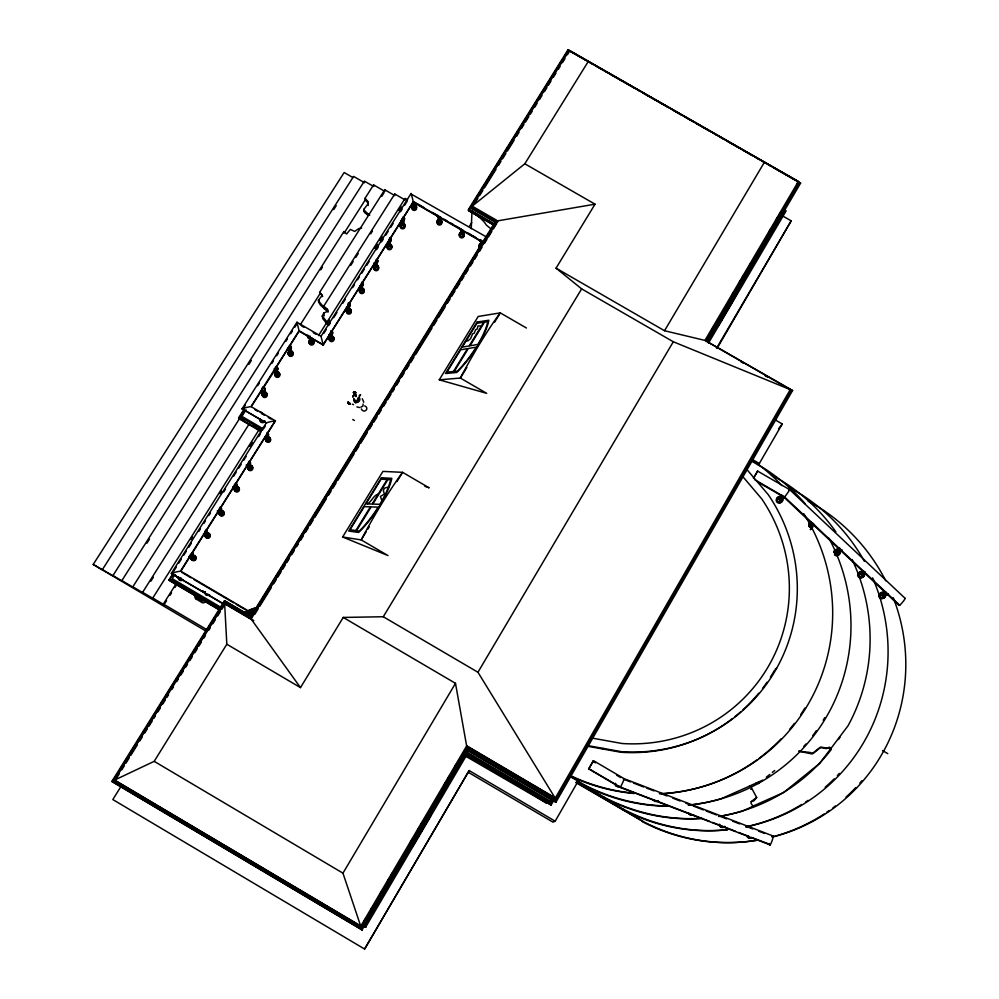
<?xml version="1.0" encoding="UTF-8"?>
<svg xmlns="http://www.w3.org/2000/svg" width="999" height="999" viewBox="0 0 999 999"><rect width="100%" height="100%" fill="white"/><g stroke="black" fill="none" stroke-linecap="round" stroke-linejoin="round"><path stroke-width="1.5" d="M884.39 593.906L884.39 593.768A1.411 1.361 46.6 0 0 882.217 594.043L882.055 594.73L886.076 592.232M839.185 551.96L839.41 551.96A1.424 1.374 42.5 0 1 837.612 552.884A1.424 1.374 42.5 0 1 836.775 550.986L840.084 548.289M886.463 592.907C884.452 596.69 878.895 595.779 885.126 593.219M353.596 393.107L353.646 393.144A5.357 4.633 46.6 0 0 354.195 393.231A4.833 4.171 46.6 0 0 354.645 393.244A4.745 4.096 46.6 0 1 354.245 393.156A5.207 4.495 46.6 0 1 353.746 393.107L354.695 392.882L353.546 392.457M865.134 572.24C860.751 576.91 859.177 573.975 864.747 571.603M460.789 228.584L461.451 234.615L462.849 233.878L462.062 232.53M462.45 229.845L462.312 234.515L462.812 230.707M462.949 230.195L462.862 233.304M471.241 228.709L472.015 210.777M480.631 240.035C482.729 251.174 477.659 243.356 482.292 241.308A2.348 2.248 8.6 0 1 479.77 240.26M480.756 239.772C482.342 249.625 478.658 245.155 482.017 241.396M355.282 392.694L355.207 391.908L355.769 392.607A2.098 1.811 46.3 0 1 356.168 392.957L356.119 393.032A1.948 1.673 46.3 0 0 355.644 392.719L355.382 392.32M389.135 244.455C386.688 244.743 389.722 248.189 390.409 245.454M267.432 435.601L267.307 435.876M438.848 216.795L439.11 216.958M401.236 221.453C401.461 230.819 404.558 221.453 401.386 220.304M413.111 205.482L414.073 207.13L415.084 205.532M374.575 263.748C372.365 269.73 379.732 267.083 376.049 265.372M364.086 210.265L367.482 213.486L367.669 215.06L364.285 211.85L364.235 208.816L368.032 203.908L367.657 201.286L365.06 198.277L373.576 184.877L384.877 191.408L384.74 189.773L394.88 195.617L394.755 193.993L405.219 200.025M364.285 211.85L364.235 208.816M330.182 337.749L331.793 338.549L332.08 336.8A2.01 1.936 -2.7 0 1 332.542 337.088M311.213 339.872C314.048 340.597 309.702 343.893 310.202 340.422M863.411 572.14L860.863 573.938L863.91 571.216M863.648 573.963L863.473 574.662L863.648 573.963A1.411 1.361 44.7 0 1 861.925 575.287L865.534 573.289M290.135 349.076C284.952 348.851 293.706 356.306 290.322 351.248M264.223 392.457C267.133 393.231 262.55 396.466 263.249 392.994M276.323 372.415C274.126 375.537 279.882 374.063 277.21 372.327M838.673 550.424L838.024 550.187L838.723 550.387A1.424 1.374 42.5 0 0 836.775 550.986L836.862 550.936M234.353 486.55C234.64 492.22 239.385 488.249 236.313 487.187M248.951 466.108C247.927 470.429 253.134 465.546 249.201 465.934M811.75 525.449L811.688 525.424A1.424 1.374 39.7 0 1 810.551 527.185A1.424 1.374 39.7 0 1 809.003 525.661L811.425 522.976M218.893 511.213C219.293 515.621 223.788 512.512 221.378 511.376M193.219 556.131C196.004 559.04 189.648 558.716 189.885 555.432M206.393 535.726L208.192 534.802L206.156 531.967M207.642 533.791L207.355 533.666M783.815 497.215L780.881 500.124A1.424 1.374 36.6 0 1 779.083 498.763L781.555 495.504M181.106 578.034L179.608 577.922M836.725 551.923C836.937 553.671 838.473 547.927 840.646 549.275M809.053 526.136C809.427 527.909 810.339 522.165 812.699 523.176M779.52 499.75C778.383 498.601 782.367 498.826 782.617 496.078M251.96 612.662L253.147 611.488M460.964 232.779L461.188 234.44L460.951 229.408L462.175 229.945L462.038 234.615L462.038 229.87M247.34 613.336L246.291 614.547L247.827 614.597M439.173 219.643L438.324 220.667L439.148 221.741M439.71 216.983L439.148 221.728L440.547 221.004L440.035 219.768A2.323 2.21 6.2 0 1 441.346 223.189A2.323 2.21 6.2 0 1 437.55 223.102A2.323 2.21 6.2 0 1 438.886 219.718L438.536 220.117M402.197 223.439L401.473 225.012M402.447 220.804C404.358 216.608 404.632 226.111 402.16 225.524M403.146 220.304L403.022 225.437L403.059 223.564M375.05 265.909L375.025 266.995M347.689 309.403L348.589 311.089L349.625 309.453M360.639 288.836L360.976 290.359L362.674 289.722M361.675 283.216L361.163 284.028M289.136 352.347L289.136 352.347A2.423 2.335 -5.7 0 0 289.348 355.944A2.423 2.335 -5.7 0 0 292.969 355.082A2.423 2.335 -5.7 0 0 291.483 351.81M266.646 437.962L266.795 439.335M811.588 525.986L811.737 525.836M235.277 487.749L235.939 489.435M206.456 533.828L205.969 535.352L204.758 533.653M220.267 511.625L220.467 513.386L218.756 510.739M413.324 202.36L412.749 199.563A13.387 0.887 76.6 0 0 411.438 194.643L411.101 193.469L321.016 336.301M349.013 403.047L348.888 402.947A5.22 2.76 24.3 0 0 348.526 402.485L348.963 403.159L347.802 402.472M356.293 395.779L356.106 394.955M205.307 601.648A2.435 2.36 -25.8 0 1 201.973 602.484L196.216 599.088L196.591 597.514A2.522 2.448 -25.6 0 1 195.492 596.016M356.069 395.092L356.081 396.615L355.02 395.616M121.029 786.375L112.825 799.562L364.61 949.05L469.168 770.566L555.169 821.203L578.371 780.756L569.405 775.486M266.933 436.088L268.194 439.523L266.795 439.323M352.822 397.265C354.32 394.593 352.597 397.265 353.346 396.328M266.209 423.151L267.682 422.465A13.611 3.259 -13.2 0 1 273.052 421.128L275.524 420.891L274.425 421.628M387.887 479.545L372.827 504.083L379.87 504.333L381.918 500.836A42.245 11.638 -56.1 0 0 388.511 487.012L390.759 479.72L381.131 479.145L365.946 503.846L372.115 504.058L387.187 479.508M349.438 403.009A4.396 2.323 24.3 0 1 349.6 403.446A1.723 0.912 24.4 0 0 350.112 403.883L350.187 403.708A1.773 0.937 24.4 0 1 349.7 403.284A4.233 2.235 24.3 0 0 349.525 402.872L349.363 402.997M883.84 596.091L887.861 593.606M810.788 527.147L813.673 524.7M784.003 496.728L780.906 500.062A1.424 1.374 36.6 0 0 781.693 498.101L781.78 498.414M319.255 300.05L318.531 301.898L320.454 305.082L328.034 312.075L327.46 309.34L323.751 306.156L394.755 193.993M593.468 760.614L588.598 769.118L593.481 760.689L624.238 778.733L773.251 836.051A9.915 3.609 -70.1 0 1 770.229 844.892L620.279 787.412L588.773 768.905M480.531 244.368L480.357 245.192M376.148 260.502L376.161 259.565M389.972 241.134C385.389 243.981 392.245 251.261 388.748 241.783M330.981 332.105L330.257 332.767M191.071 554.07L190.31 554.77M205.257 531.618L205.294 530.619M327.372 324.338L322.852 318.743L322.252 316.046L323.713 313.124L327.722 311.139L327.46 309.34M332.367 337.3L331.518 333.916M291.421 352.098L290.16 347.964M309.141 337.187L310.577 341.945L309.528 337.787M720.129 321.94L717.769 326.673L733.953 299.138M731.355 299.8L728.746 304.945L737.349 290.309M246.341 614.248L253.134 611.663L246.104 614.098M721.565 320.217L724.312 314.822M732.854 297.927L736.625 290.659M729.183 306.343L725.511 313.474L724.712 313.012M740.696 283.716L737.687 289.71L747.289 273.014M247.952 616.433L250.25 612.512L254.545 611.625M729.832 306.156L733.591 298.838M741.458 283.291L744.355 277.672M733.778 299.413L737.25 292.607M747.751 272.065L750.424 266.82M796.752 184.565L798.338 181.481L569.293 50.4L472.215 206.169L472.152 207.58L497.552 222.228L497.664 220.854L472.215 206.169L524.812 163.786L588.461 61.164M884.615 594.929L884.827 594.755A1.411 1.361 46.6 0 1 883.116 596.091L887.512 593.656M349.8 404.245L349.912 403.971A1.449 0.762 24.3 0 0 350.187 403.708M783.091 216.209L791.183 220.854L717.07 348.389M758.253 482.267L783.878 497.102L898.526 604.894A4.708 1.424 -45.8 0 0 899.699 605.232A9.64 2.91 -45.9 0 0 905.194 598.426L789.685 489.66L757.629 471.103L753.608 478.146M391.221 875.648L392.095 874.063L391.271 875.399M753.408 478.146L757.629 471.103M411.026 841.732L412.412 839.285M248.464 616.021L250.349 612.712L253.122 611.663M758.403 465.059L782.267 423.963L774.175 419.293M550.899 803.021L466.158 753.159L466.595 755.182L551.223 804.969L550.899 803.021L552.447 800.324M466.558 755.356L551.048 805.069L554.308 799.587M253.771 620.579L224.625 603.433L226.823 644.23L300.474 687.612L343.231 617.432L455.494 683.328L466.67 746.091L555.232 798.189L790.259 389.598L673.301 341.77L581.643 288.873L556.056 268.157L595.042 204.183L524.812 163.786M555.744 800.124L467.17 748.026L467.619 750.137L556.068 802.172L555.744 800.124L791.333 390.172L792.594 390.472L555.881 802.272L467.582 750.336M740.084 281.456L740.833 280.157L740.159 281.368M742.419 277.472L743.618 275.349M417.957 829.645L419.218 827.472M712.524 328.659L713.885 326.323M556.056 268.157L664.522 330.731L704.957 340.409L798.338 181.481L569.293 50.4M363.723 921.727L365.297 919.043M370.666 909.902L371.94 907.741M380.469 893.218L382.043 890.534M387.575 881.13L389.16 878.433M390.734 875.748L392.32 873.064M410.477 842.145L412.063 839.46M417.594 830.044L419.168 827.359M444.443 784.352L446.016 781.655M447.602 778.97L449.175 776.285M454.707 766.87L456.293 764.185M732.155 294.693L733.728 292.008M739.235 282.642L740.808 279.957M742.382 277.272L743.955 274.6M769.143 231.731L770.716 229.058M776.235 219.68L777.809 216.995M779.382 214.323L780.956 211.638M467.619 750.137L362.038 929.944L361.413 928.059L467.17 748.026M707.617 341.458L800.599 183.129L799.375 182.505L706.218 341.084L792.594 390.472M411.188 845.703L425.686 821.003L424.812 820.491M425.974 820.491L430.507 812.811L430.219 811.625M466.158 753.159L365.035 925.374L365.622 927.184L466.595 755.182M707.941 341.421L784.927 210.314L786.126 210.864L708.491 343.119M411.7 846.091L412.537 846.59L426.148 823.388M431.056 815.059L426.436 822.914L426.073 822.002M364.61 949.05L469.168 770.566M716.533 348.301L791.183 220.854M555.232 798.189L477.959 672.265L673.301 341.77M361.351 925.748L360.739 926.198L342.957 873.163L455.494 683.328M664.522 330.731L764.585 161.95M421.054 824.4L422.252 822.402M343.231 617.432L383.279 616.745L581.643 288.873M370.904 909.627L372.227 907.467M348.464 403.584L349.388 403.733A1.948 1.024 24.4 0 0 349.9 403.983L349.937 403.958M749.537 265.409L750.661 263.561M366.084 531.955L361.213 539.91L342.62 537L382.954 471.403L402.597 472.34L429.17 487.849L424.837 486.301M367.707 529.308L369.33 526.66M396.915 481.618L402.597 472.34A74.326 8.816 -59.5 0 0 361.213 539.91L387.962 555.556L342.62 537M466.87 367.42L460.352 378.059L439.26 379.82L478.209 316.471L500.287 312.874L526.448 328.009M494.58 322.19L500.287 312.874A73.102 8.504 -60.2 0 0 460.352 378.059L486.688 393.344L439.26 379.82M355.856 530.556L370.404 506.855L364.248 506.618L350.05 529.72L359.278 531.043L362.312 527.971A42.245 11.638 -56.1 0 0 375.961 510.564L378.134 507.155L371.116 506.88L356.531 530.644M453.471 371.516L467.52 348.639L460.601 349.812L446.89 372.127L457.355 371.153L460.452 367.932A41.521 11.239 -54.6 0 0 474.075 350.474L476.198 347.153L468.306 348.501L454.233 371.441M483.716 322.24L469.168 345.941L462.237 347.153L476.91 323.289L487.737 321.616L487.087 324.5A41.521 11.239 -54.6 0 1 479.832 341.084L477.872 344.43L469.967 345.804L484.503 322.115M250.911 616.171L224.55 600.661L224.65 602.122L251.061 617.657L250.911 616.171L493.818 224.076L495.716 222.652L470.317 208.004L468.456 209.453L493.818 224.076M252.06 615.272L261.076 600.724M262.712 598.076L279.096 571.628M280.744 568.98L284.016 563.698M285.652 561.051L293.032 549.15M294.668 546.503L306.131 527.984M307.767 525.337L311.051 520.054M312.687 517.407L315.959 512.112M317.607 509.465L333.991 483.017M335.627 480.382L374.95 416.895M376.586 414.248L392.969 387.799M394.605 385.152L397.889 379.87M399.525 377.222L406.893 365.322M408.541 362.674L420.005 344.156M421.64 341.508L424.925 336.226M426.561 333.579L447.852 299.188M449.5 296.553L488.823 233.067M490.459 230.419L493.731 225.137L468.419 210.527L479.895 192.095M251.061 617.657L495.716 222.652M254.807 614.26L258.079 608.953M259.728 606.306L271.204 587.762M273.664 583.791L276.124 579.82M277.759 577.172L281.044 571.878M282.68 569.23L285.14 565.247M286.788 562.599L289.248 558.628M291.708 554.657L294.168 550.686M296.628 546.715L298.264 544.068M300.724 540.084L303.184 536.113M305.644 532.142L308.104 528.171M309.752 525.524L313.024 520.217M314.673 517.569L326.149 499.038M328.609 495.054L331.069 491.083M332.704 488.436L335.989 483.141M337.637 480.494L354.033 454.008M355.669 451.348L358.953 446.053M360.589 443.406L367.157 432.817M369.618 428.833L372.078 424.862M373.713 422.215L376.998 416.92M378.633 414.273L381.094 410.302M383.554 406.318L386.014 402.347M387.662 399.7L390.934 394.405M392.582 391.758L394.218 389.111M396.678 385.127L399.138 381.156M401.598 377.185L404.058 373.214M406.518 369.243L408.978 365.272M410.614 362.612L413.898 357.317M415.534 354.67L431.943 328.184M433.578 325.537L436.863 320.242M438.499 317.582L445.067 306.993M447.527 303.022L449.987 299.051M451.623 296.391L454.907 291.096M456.543 288.449L459.827 283.154M461.463 280.507L463.923 276.536M465.571 273.876L468.032 269.905M470.492 265.934L472.952 261.963M474.587 259.315L477.047 255.344M479.508 251.361L481.968 247.39M484.428 243.419L486.888 239.448M488.523 236.8L491.808 231.506M493.444 228.846L496.728 223.551M555.481 798.026L466.72 745.828L360.739 926.198L114.51 780.119L154.183 761.338L226.823 644.23M362.038 929.944L111.826 781.48L224.55 600.661M468.456 209.453L567.894 49.95L601.723 69.306M113.224 780.319L117.333 773.726M119.793 769.779L122.265 765.821M123.901 763.186L127.185 757.916M128.834 755.281L135.402 744.742M137.862 740.783L140.335 736.837M142.795 732.879L145.255 728.933M146.903 726.298L150.187 721.016M151.823 718.381L155.12 713.111M156.756 710.476L159.216 706.53M160.864 703.895L164.148 698.626M165.797 695.991L177.285 677.534M179.758 673.588L182.218 669.63M183.866 666.995L187.15 661.725M188.786 659.09L192.07 653.821M193.719 651.186L215.072 616.932M216.721 614.298L224.925 601.123L249.925 615.821M481.543 189.46L484.827 184.203M486.463 181.568L507.792 147.34M509.44 144.718L525.849 118.394M527.484 115.759L530.769 110.489M532.417 107.855L543.906 89.435M545.541 86.801L548.826 81.531M550.461 78.896L553.746 73.639M555.382 71.004L562.774 59.153M564.41 56.531L567.694 51.261M111.826 781.48L113.262 780.831L224.65 602.122M470.317 208.004L568.556 50.412L567.894 49.95M116.895 777.684L119.356 773.738M121.816 769.792L124.276 765.833M125.911 763.211L129.196 757.941M130.832 755.319L137.387 744.792M139.848 740.846L142.308 736.9M144.768 732.954L147.228 729.008M148.863 726.373L152.148 721.103M153.784 718.481L155.419 715.846M157.879 711.9L160.34 707.954M162.8 704.008L165.26 700.062M166.908 697.427L168.544 694.792M171.816 689.535L173.464 686.9M176.736 681.643L178.384 679.008M180.844 675.062L183.304 671.116M185.764 667.17L187.4 664.535M189.86 660.589L192.32 656.643M194.78 652.697L197.24 648.751M198.876 646.116L201.336 642.17M203.796 638.224L205.432 635.589M208.716 630.332L210.352 627.697M212.812 623.751L215.272 619.805M217.732 615.859L220.192 611.912M221.828 609.278L225.112 604.02L224.625 603.433L114.51 780.119L360.926 926.061M475.437 202.31L477.897 198.364M479.545 195.717L482.829 190.447M484.465 187.812L495.966 169.368M498.426 165.422L500.886 161.463M502.534 158.829L505.819 153.559M507.455 150.924L514.023 140.384M516.483 136.426L518.956 132.48M521.416 128.521L523.876 124.575M525.524 121.94L528.808 116.671M530.444 114.036L532.092 111.401M534.552 107.442L537.012 103.496M539.472 99.538L541.945 95.592M544.405 91.633L546.865 87.687M548.513 85.052L550.973 81.094M553.434 77.135L555.894 73.189M558.366 69.231L560.002 66.596M562.462 62.65L564.934 58.691M567.395 54.745L569.03 52.11M469.243 226.661L471.715 222.69M173.851 570.966L176.348 567.007M178.846 563.061L181.331 559.103M183.828 555.157L186.326 551.198M188.823 547.252L191.308 543.294M198.801 531.431L200.462 528.796M203.784 523.526L205.444 520.891M208.779 515.621L210.439 512.986M223.739 491.908L225.412 489.273M233.729 476.086L236.214 472.14M238.711 468.181L241.209 464.235M243.706 460.277L246.191 456.318M258.666 436.563L260.327 433.928M263.661 428.646L265.322 426.011M323.751 333.429L326.223 329.508M328.696 325.574L330.357 322.964M333.654 317.732L336.963 312.5M342.732 303.334L345.217 299.413M352.647 287.637L354.295 285.027M357.592 279.795L359.24 277.173M361.725 273.251L364.198 269.318M366.67 265.397L369.155 261.476M376.586 249.7L378.234 247.09M381.531 241.858L383.191 239.236M385.664 235.314L388.136 231.381M390.621 227.46L393.094 223.539M400.524 211.763L402.172 209.141M404.645 205.22L407.13 201.298M219.218 609.627L168.956 580.069L173.102 573.513M168.956 580.069L173.714 573.901M174.738 574.762L172.253 578.696L221.254 607.517M275.037 421.428L180.782 571.303L178.234 571.503A13.998 2.448 -13 0 0 172.752 572.902L171.316 573.501L223.876 604.008M259.365 429.22L152.76 598.051L164.073 604.707L163.361 604.045L175.824 584.253M164.897 603.396L166.558 600.749M169.892 595.466L171.553 592.832M174.875 587.549L176.536 584.902M354.058 399.188L353.733 399.837A2.41 2.173 -34.7 0 0 354.108 401.348L354.32 401.66A3.209 2.897 -34.7 0 0 358.691 401.723A3.209 2.897 -34.7 0 0 359.19 397.477M239.822 418.181L132.842 586.813L143.381 593.019L142.62 592.32L249.35 423.701M150.874 581.193L153.359 577.247M350.711 265.397L353.209 261.451M355.719 257.505L358.216 253.559M370.716 233.803L372.377 231.169M318.506 335.577L405.119 198.414L407.542 199.8M190.821 539.61L192.482 536.975M219.855 493.618L221.516 490.996M249.713 446.328L252.21 442.382M327.709 322.802L329.358 320.179M374.7 248.351L377.185 244.43M379.657 240.522L382.13 236.601M398.613 210.477L401.086 206.556M245.255 405.319L242.757 409.24L241.958 408.991L296.953 322.24L321.004 336.226L323.276 345.229L322.927 343.881M257.692 385.714L259.353 383.104M271.778 363.524L273.426 360.926M276.711 355.756L278.359 353.159M285.751 341.508L287.4 338.923M290.684 333.741L292.32 331.156M294.792 327.272L297.252 323.389L296.953 322.24L299.225 331.256L323.214 345.005L413.211 202.198L483.029 242.507M261.126 431.118L238.574 417.944L244.43 408.728M239.735 417.357L244.231 410.289M322.689 296.553L319.618 292.42L384.74 189.773M246.066 409.827L241.908 416.383L263.149 428.796M300.312 324.737L319.917 293.831M381.693 196.428L384.091 192.657M251.636 406.019L275.911 368.519L275.349 367.095M275.936 367.694L299.176 331.031M364.573 182.755L353.621 176.423L102.385 569.605L113.774 576.311L112.937 575.586L364.373 181.106L373.751 186.513L373.576 184.877M248.813 364.398L251.336 360.452M112.937 575.586L122.677 581.318L121.866 580.594L343.893 231.543L346.616 233.991L350.349 229.42L354.745 231.443L358.753 228.596L361.626 228.059M146.915 543.206L149.425 539.273M320.741 269.88L322.402 267.245M365.06 198.277L365.247 199.887L344.131 233.079L343.893 231.543M206.568 631.455L93.207 564.447L344.18 172.515L352.622 177.385M333.716 209.565L336.226 205.632M354.008 394.817L354.782 393.931M480.919 241.096L480.744 240.272M276.224 370.442L277.435 374.375L276.611 370.254M312.312 340.721L311.538 337.824M354.146 399.475L353.733 399.875A2.41 2.173 -34.7 0 1 353.858 398.751M789.522 390.621L790.259 389.598M852.172 559.715A184.715 181.306 44.9 0 1 847.989 725.848L819.655 763.423L783.728 792.457L752.235 806.468L753.159 806.28L751.111 803.546L751.061 801.86L754.282 800.374L756.68 797.539L750.361 785.776L749.45 786.013M778.533 428.846L782.267 423.963M354.008 394.842L354.72 393.893M882.154 594.642L882.254 594.093A1.411 1.361 46.6 0 0 883.116 596.091L883.478 596.128M810.676 524.675L810.738 524.45A1.424 1.374 39.7 0 0 809.003 525.661L809.202 525.149M248.326 463.236L248.514 462.05M235.702 486.026L236.838 489.323L235.776 487.412M219.318 509.253L219.518 508.054M414.647 206.993L415.022 202.685M751.223 801.56L756.68 797.539M179.133 577.484L179.308 577.772M191.708 557.529L192.245 558.179M310.065 341.258L310.152 340.821A2.023 1.936 -4 0 0 309.752 341.159M377.135 266.209L376.635 261.738M349.737 309.715L349.013 306.131L348.139 306.868M278.009 373.127L276.748 369.992M779.295 498.126L779.095 498.751L782.192 495.342M779.145 499.113L782.254 495.716M783.99 496.515L779.819 499.975L782.929 496.578M289.86 349.138L290.846 353.346L290.135 348.826M354.782 392.57L353.359 392.445L354.645 393.032M367.52 503.908C372.04 501.073 373.176 495.616 378.271 494.043M860.913 573.901L861.026 573.239A1.411 1.361 44.7 0 1 863.198 572.976M809.053 525.736L812.374 522.627M809.39 524.8L811.638 522.689M809.427 526.76L812.811 523.626M813.461 523.988A1.436 1.386 39.6 0 0 813.823 524.038L809.727 526.985L813.111 523.851M254.008 611.638L247.727 614.672M248.164 613.174L247.552 614.185L249.85 613.686M245.542 614.148L246.353 613.536M836.663 551.56L840.284 548.663M766.283 777.247L769.892 774.35M772.289 772.414L774.687 770.491M837.1 552.559L840.721 549.662M842.082 550.037L837.387 552.772L841.021 549.887M882.442 593.756L885.451 591.883M190.597 555.993L193.132 558.366L190.31 555.869M250.087 465.834L249.95 465.909A2.46 2.385 -13.7 0 1 252.859 468.294A2.46 2.385 -13.7 0 1 249.688 470.554A2.46 2.385 -13.7 0 1 248.314 467.033M235.939 489.435L234.965 486.563M602.372 748.925L603.109 748.376M238.574 417.944L240.085 416.833L262.662 430.02M331.268 336.601L331.843 336.626M413.561 202.21L414.36 207.093L414.148 202.223M267.12 436.101L266.271 436.426M348.064 304.807L348.102 303.159M402.709 218.294L402.01 218.556M389.173 239.598L389.548 238.324M359.153 395.654L360.639 394.63L355.519 402.847L354.445 399.588M837.387 552.772L838.086 552.971M779.819 499.975L780.519 500.162M252.123 613.286L254.32 611.937M253.409 612.599L254.433 611.912L246.441 614.472L250.362 612.699L253.271 613.561M578.371 780.756L577.322 781.43L604.457 797.364A184.715 181.306 44.9 0 0 701.897 818.306M246.378 614.947L250.237 612.537L253.159 613.349M882.279 594.155L885.239 592.17M550.149 801.323L552.534 799.849M882.779 595.941L886.8 593.456M356.144 396.016L355.07 395.791M775.074 669.28L776.598 668.368M668.056 805.968A185.227 182.03 42 0 1 583.891 784.602L583.304 784.939A184.465 181.306 42 0 0 667.12 806.218M252.035 612.662L249.825 613.736M252.672 612.637L250.699 613.661M254.295 612.562L248.901 615.134M353.409 392.332L354.57 392.782L353.696 392.132M246.129 614.672L250.324 612.487M246.516 614.722L250.424 612.699L253.147 613.586L251.074 614.622M252.173 613.299L248.077 614.984M251.199 614.934L253.671 613.748M253.209 614.348L249.4 616.058M623.751 778.708L624.238 778.733A10.115 1.748 -64.7 0 1 620.279 787.412L619.792 786.9L709.64 821.353M753.159 806.28L742.17 811.176A184.715 181.306 44.9 0 1 718.543 816.495M751.136 785.264L759.078 781.905L759.165 783.328L755.669 783.253M759.277 781.655L762.687 780.144M750.361 785.776L721.028 798.775A184.465 181.306 42 0 1 688.311 805.256M604.457 797.364L603.796 797.652A183.978 180.594 45 0 0 701.036 818.493M330.157 334.615L331.518 338.649L330.07 334.677L331.393 334.178L331.793 338.536L331.281 333.966M249.176 614.997L250.936 614.273M251.061 614.597L248.626 615.609M248.676 615.983L251.186 614.909M555.169 821.203L552.934 822.127L468.656 772.514M388.511 487.012L384.353 488.224L383.354 490.696L384.415 494.093L380.419 496.403L381.918 500.836M234.228 485.114L234.977 483.916M310.227 336.126L309.465 336.213M250.15 612.574L246.041 613.798M727.309 829.732A184.228 180.569 47.3 0 1 623.813 809.415L622.976 809.677A183.379 179.77 47.4 0 0 727.547 829.744M204.995 533.279L207.28 535.901L204.57 533.241M750.699 789.235L751.61 788.998M354.458 393.718L354.608 393.693A4.233 3.646 46.5 0 0 355.169 393.494A4.396 3.784 46.6 0 1 354.645 393.631M575.674 782.479L643.056 821.478A183.641 179.733 49.4 0 0 756.917 840.284M193.881 557.829L191.508 555.881A2.535 2.46 -22.6 0 0 192.245 559.939A2.535 2.46 -22.6 0 0 195.704 557.454A2.535 2.46 -22.6 0 0 192.008 555.481L194.006 557.554L191.995 554.295M753.358 800.574L754.282 800.374M401.548 223.913L401.91 223.539A2.323 2.223 4 0 0 400.624 226.898A2.323 2.223 4 0 0 404.42 226.985A2.323 2.223 4 0 0 403.184 223.539M595.042 204.183L497.664 220.854L251.099 619.005L300.474 687.612M465.934 341.134L468.056 340.771L470.579 338.686L472.614 333.841L474.275 333.154L475.499 329.882L477.197 328.996L478.022 325.899L481.343 326.111M243.419 409.14L242.757 409.24L265.634 422.589M361.551 290.522L361.238 286.189M360.789 407.142L362.924 406.168L363.062 404.021M248.726 467.482L247.665 464.872M235.24 488.886L234.066 486.688M268.669 437.987L268.194 439.535L267.083 435.277M263.162 394.118L261.8 390.559M362.575 288.886L362.687 289.161A1.998 1.923 0.5 0 0 362.312 288.861M375.025 266.995L374.925 262.949M401.473 225.012L402.397 220.767M353.746 392.919L354.695 392.957M347.552 402.659L348.626 403.359A1.548 0.824 24.4 0 0 349.001 403.683L348.938 403.658M347.839 402.31L348.713 403.047M756.593 783.004L759.165 783.328M348.014 402.26L348.888 402.947A4.758 2.51 24.3 0 1 349.101 403.121L348.389 402.522M204.845 533.354C206.93 533.503 209.603 538.711 206.219 532.829M862.287 575.337L861.925 575.287A1.411 1.361 44.7 0 1 861.026 573.251M275.037 368.993L274.176 368.494M262.262 387.437L263.087 388.911L261.501 389.086M262.5 391.084L264.46 394.667L262.287 390.609M359.478 407.555L356.88 406.868M591.233 737.936L622.09 743.506A159.753 157.168 33.8 0 0 768.943 665.421A159.753 157.168 33.8 0 0 761.762 498.913L742.919 476.748M588.386 745.716L621.628 751.71A167.832 165.11 33.8 0 0 775.886 669.63A167.832 165.11 33.8 0 0 768.281 494.692L746.99 469.655M586.313 746.028L620.804 752.247A167.07 164.385 33.8 0 0 732.392 718.656M347.777 402.497L347.677 402.834M352.322 404.158L353.534 404.67M348.464 402.36L348.651 402.36A5.37 2.835 24.3 0 1 348.951 402.659A4.845 2.56 24.3 0 1 349.213 402.972L349.25 403.146M348.526 403.758L349.3 403.958A2.098 1.111 24.4 0 0 349.787 404.17L349.85 404.145A1.686 0.887 24.3 0 0 350.112 403.883M468.419 210.527L494.143 225.012M347.902 402.41L348.838 403.072M623.326 779.133L630.606 781.93M633.516 783.054L643.706 786.975M646.615 788.086L653.895 790.883M659.715 793.131L666.982 795.928M672.814 798.164L680.082 800.961M685.901 803.196L690.272 804.882M693.181 805.993L703.371 809.914M706.281 811.038L716.47 814.947M719.38 816.071L726.66 818.868M732.479 821.103L739.747 823.9M745.579 826.148L752.846 828.945M758.666 831.18L764.497 833.416M712.537 822.464L722.689 826.348M725.586 827.459L735.726 831.355M738.623 832.467L748.775 836.35M751.673 837.462L769.068 844.13A4.845 1.773 -70.2 0 0 770.229 844.892M288.099 347.602L289.485 347.277L289.148 345.954M361.8 290.447L360.639 286.176M354.071 392.332L354.707 392.532L354.046 392.132M780.706 497.639L780.831 497.44A1.424 1.374 36.6 0 0 779.083 498.763M604.42 70.854L607.13 72.403M609.84 73.951L668.006 107.243M670.716 108.791L709.952 131.244M712.662 132.792L739.722 148.277M742.419 149.825L751.897 155.245M754.595 156.793L800.599 183.129M568.556 50.412L586.101 60.452M588.811 62L592.857 64.311M595.554 65.859L634.702 88.262M637.399 89.798L640.097 91.346M642.794 92.895L669.792 108.342M672.489 109.89L681.942 115.297M684.64 116.846L694.093 122.253M696.79 123.789L711.638 132.293M714.335 133.829L717.032 135.377M719.73 136.925L723.788 139.236M726.485 140.784L753.483 156.231M756.181 157.78L758.878 159.328M761.575 160.876L765.634 163.187M768.331 164.735L771.028 166.284M773.726 167.82L799.375 182.505M732.579 296.503L733.416 296.99M728.858 305.969L729.657 306.431M720.579 320.055L721.378 320.517M704.957 340.409L791.333 390.172M740.846 361.738L743.543 363.299M765.084 375.724L767.781 377.272M470.242 210.102L494.218 223.938M487.475 237.55L411.126 194.056M416.358 203.172L424.35 207.792M432.342 212.4L436.338 214.71M444.33 219.33L447.003 220.866M450.999 223.177L453.658 224.713M456.331 226.249L458.991 227.797M468.319 233.179L470.979 234.715M472.265 235.452L476.111 237.675M482.917 241.983L413.286 201.773L323.164 344.767L299.101 330.781L251.036 406.581L248.801 406.968A13.624 3.384 -12.9 0 0 243.419 408.304L242.033 408.753L266.283 422.914L171.353 573.326L223.289 603.883M751.635 459.078L759.515 463.636M751.86 461.276L764.759 468.731A185.227 182.03 42 0 1 805.356 503.921M771.153 474.787L783.978 482.205A184.715 181.306 44.9 0 1 835.888 531.88M789.098 487.475L802.035 494.967A184.228 180.569 47.3 0 1 864.472 561.376M808.228 501.148L819.917 507.917A183.641 179.733 49.4 0 1 885.738 580.819M754.507 479.582L784.59 497.002L899.699 605.232M301.261 325.711L303.921 327.272M313.261 332.692L315.934 334.253M352.759 419.505L354.408 420.479M882.567 750.599L887.761 753.633M254.857 409.652L257.555 411.226M261.588 413.574L264.273 415.147M268.319 417.507L271.004 419.068M241.059 418.968L243.706 420.517M252.947 425.924L255.594 427.46M258.242 429.008L260.889 430.557M238.911 418.668L261.413 431.818M383.279 616.745L477.959 672.265M592.956 761.313L595.604 762.861M616.733 775.261L620.691 777.584M588.736 768.668L618.493 786.138M571.503 777.322L583.891 784.602M576.773 781.78L623.813 809.415M577.497 782.954L643.056 821.478M253.446 613.91L180.544 571.041L275.287 420.729L251.286 406.755M181.756 572.327L191.059 577.797M193.706 579.37L233.579 602.809M236.226 604.37L245.529 609.84M225.112 604.02L250.2 618.781M465.684 751.31L550.412 801.161M170.392 579.158L220.717 608.766M169.405 580.531L219.58 610.052M464.847 755.731L546.903 803.333L515.696 783.778M163.361 604.045L207.392 629.969M142.62 592.32L153.496 598.726L152.76 598.051M121.866 580.594L133.629 587.524L132.842 586.813M93.207 564.447L103.234 570.354L102.385 569.605M425.874 821.927L426.71 822.427L426.373 821.528M419.98 828.708L420.866 829.22L420.367 828.396M419.667 829.22L420.542 829.744L420.055 828.945M420.666 830.793L421.516 831.293L421.054 830.569M414.822 837.449L415.709 837.974L415.109 837.362M416.034 838.685L416.883 839.185L416.333 838.623M411.988 845.579L412.824 846.078L412.2 845.654M154.183 761.338L342.957 873.163M363.062 925.486L365.746 927.084L365.422 925.086M362.949 925.598L365.622 927.184M113.262 780.831L361.413 928.059M112.4 781.63L362.175 929.832M471.953 212.2C477.36 215.472 483.616 220.205 486.388 225.137L490.422 228.434M353.921 391.845L354.845 392.407A1.548 1.336 46.3 0 1 355.344 392.532L355.169 392.332M411.888 846.165L412.537 846.59M410.801 844.704L411.488 845.166M236.9 487.35L236.263 485.839M367.482 213.486L369.73 215.285M361.313 408.878C363.673 414.298 370.217 408.354 364.71 405.844M324.051 307.53L318.219 300.524L322.39 295.167L319.618 292.42M193.182 593.806L196.591 597.514L201.274 600.262A1.986 1.923 -25.7 0 0 203.659 599.974M197.927 596.59L201.274 600.262L201.973 602.484M365.247 199.887L367.844 202.897L368.219 205.507M831.118 748.95L829.645 747.202L827.472 748.263L821.028 747.09L812.949 753.608L810.426 752.522L798.688 751.173L811.862 753.945L819.917 747.439L826.348 748.613L828.508 747.552L829.969 749.3M438.361 220.379C438.074 204.87 438.986 233.017 438.873 216.159M403.534 224.75L403.571 224.226A1.986 1.898 4 0 0 403.109 224.088M401.373 224.188L401.136 221.179M322.252 316.046L326.798 321.678M310.102 340.721L309.403 338.049M882.492 595.716L882.117 595.092M861.288 574.924L860.913 574.288M250.849 467.195L249.438 463.611M222.215 512.762L220.991 510.077M362.3 398.788L363.786 402.235M354.358 400.062L354.645 400.499A2.26 2.035 -34.7 0 0 355.057 400.849M219.031 510.864L221.353 513.561L219.655 510.864M219.942 510.751L221.641 513.461L220.517 510.052M236.376 486.126L237.4 488.636L235.826 485.764M248.551 464.997L250.025 468.032L247.64 464.585M248.838 464.885L250.312 467.919L249.113 463.798M460.726 233.341L460.751 233.391A1.973 1.886 7.4 0 1 461.226 233.117M265.609 436.65L267.033 439.51L266.134 437.35A2.485 2.41 -11 0 0 266.745 441.246A2.485 2.41 -11 0 0 270.329 439.323A2.485 2.41 -11 0 0 267.282 436.738M267.02 437.475L267.907 439.635L266.421 437.462M267.345 434.727L268.756 438.848L267.37 435.389M425 820.529L425.387 821.49M289.161 352.647L289.685 353.334L287.999 348.776M550.374 803.333L551.048 805.069M263.386 390.996L264.735 394.555L263.836 390.584M264.31 390.646L265.309 393.881L264.41 391.508M275.287 370.766L277.148 374.475L275.886 370.766M274.925 370.604L276.273 374.35L274.9 371.191M310.464 338.137L311.451 342.07L309.865 338.124M311.188 337.625L311.738 341.958L310.751 338.024M323.713 313.124L324.3 315.834M323.751 306.156L324.338 308.903M329.795 334.565L330.644 338.511L329.558 335.189M783.878 497.102L784.59 497.002A9.778 1.374 -53 0 0 789.697 489.66A4.82 0.674 -53 0 0 789.023 489.997M347.302 306.78L348.014 310.926L347.015 307.48M348.176 306.905L348.888 311.051L347.577 306.893M360.364 286.064L360.976 290.359L359.94 285.652M361.513 286.089L362.125 290.384L362.075 284.852M364.985 211.376L365.184 212.962M367.657 201.286L367.844 202.897M375.799 263.074L376.298 267.532L375.199 263.062M387.899 242.62L388.698 246.303L388.274 241.77M389.985 240.559L390.384 245.167A1.986 1.898 3 0 0 389.947 244.98M758.141 782.155L758.229 783.566M413.286 202.098L413.511 206.968L412.924 202.909M388.286 245.354L388.286 245.417A2.385 2.285 3 0 0 387.475 248.714A2.385 2.285 3 0 0 390.959 249.226A2.385 2.285 3 0 0 391.171 245.866A1.986 1.898 3 0 1 390.509 248.389A1.986 1.898 3 0 1 387.849 247.989A1.986 1.898 3 0 1 388.012 245.429M440.534 216.845L440.01 221.641L439.985 216.87A2.348 2.235 6.2 0 1 437.15 215.235M835.401 805.993A182.979 179.108 49.5 0 1 832.954 807.854M829.22 810.551A182.979 179.108 49.5 0 1 826.697 812.287M824.163 813.985A182.979 179.108 49.5 0 1 772.439 836.862M757.304 840.134A182.979 179.108 49.5 0 1 642.32 821.64M861.887 780.768A182.979 179.108 49.5 0 1 859.889 783.066M855.793 787.549A182.979 179.108 49.5 0 1 846.003 797.14M811.425 527.035A185.664 182.655 38.7 0 1 659.415 793.755M630.282 792.769A185.664 182.655 38.7 0 1 571.166 775.911M752.759 460.327A185.664 182.655 38.7 0 1 781.93 485.614M803.72 513.711A185.664 182.655 38.7 0 1 809.227 522.976M767.032 682.192A167.07 164.385 33.8 0 1 762.537 688.398M758.74 693.194A167.07 164.385 33.8 0 1 742.994 709.765M740.709 711.825A167.07 164.385 33.8 0 1 734.814 716.758M774.337 670.591A167.07 164.385 33.8 0 1 770.404 677.097M893.256 597.677A183.641 179.733 49.4 0 1 772.152 837.137M808.079 800.374A183.379 179.77 47.4 0 1 805.531 802.072M801.66 804.507A183.379 179.77 47.4 0 1 746.028 826.772M839.41 773.376A183.379 179.77 47.4 0 1 837.337 775.599M834.153 778.858A183.379 179.77 47.4 0 1 825.186 787.237M872.639 577.872A184.228 180.569 47.3 0 1 745.903 826.91M831.23 749.55A183.978 180.594 45 0 1 719.717 816.32M840.122 736.937A183.978 180.594 45 0 1 838.436 739.522M824.774 717.619A184.465 181.306 42 0 1 823.201 720.254M816.42 730.581A184.465 181.306 42 0 1 812.749 735.589M805.931 744.005A184.465 181.306 42 0 1 803.895 746.328M828.945 538.199A185.227 182.03 42 0 1 689.335 804.994M781.28 738.711A185.002 182.03 38.8 0 1 759.153 758.253M756.63 760.102A185.002 182.03 38.8 0 1 663.186 793.755M634.203 793.493A185.002 182.03 38.8 0 1 570.704 776.235M804.907 708.054A185.002 182.03 38.8 0 1 800.723 714.572M794.38 723.426A185.002 182.03 38.8 0 1 789.522 729.495M904.794 598.314A4.708 1.424 -45.8 0 1 905.194 598.426M771.765 836.213A4.845 1.773 -70.2 0 1 773.251 836.051M769.068 844.13A9.291 3.409 -70.2 0 1 769.168 843.493M254.233 612.412A7.492 1.673 -24.2 0 1 249.088 614.897A7.33 1.636 -24.2 0 0 254.146 612.424M255.869 609.178A7.492 1.673 -24.2 0 0 245.005 613.648A7.33 1.636 -24.2 0 1 256.556 609.315M253.172 614.223A12.038 2.697 -24.2 0 1 249.325 615.933M243.943 612.874A12.038 2.697 -24.2 0 1 257.305 607.38M254.258 611.088A4.421 0.987 -24.2 0 1 250.1 613.748A4.421 0.987 -24.2 0 1 246.229 614.397M246.266 614.098A4.421 0.987 -24.2 0 1 250.437 611.45A4.421 0.987 -24.2 0 1 254.308 610.789M253.122 613.461A9.016 2.01 -24.2 0 1 248.851 615.372M245.529 612.812A9.016 2.01 -24.2 0 1 257.005 608.491M254.37 611.775A5.819 1.299 -24.2 0 1 248.014 614.835M245.429 614.048A5.819 1.299 -24.2 0 1 250.487 611.088A5.819 1.299 -24.2 0 1 255.269 609.989M253.596 613.598A10.514 2.348 -24.2 0 1 248.614 615.834M244.743 612.849A10.514 2.348 -24.2 0 1 256.418 608.041M358.291 399.775A2.048 1.986 -3.1 0 1 358.054 400.237M355.194 400.724A2.048 1.986 -3.1 0 1 354.508 399.937M358.366 398.002A2.26 2.035 -34.7 0 1 355.557 401.061M358.104 398.014A2.048 1.836 -34.7 0 1 358.129 399.463M357.879 399.912A2.048 1.836 -34.7 0 1 356.069 400.849M355.569 400.774A2.048 1.836 -34.7 0 1 354.745 400.262M863.398 575.899A2.96 2.847 44.8 0 1 860.151 577.971A2.96 2.847 44.8 0 1 857.679 574.837A2.96 2.847 44.8 0 1 860.501 572.215M862.374 576.86A2.473 2.385 44.8 0 1 858.69 574.725M858.753 574.1A2.473 2.385 44.8 0 1 860.426 572.402M863.236 575.986A2.473 2.385 44.8 0 1 862.861 576.485M864.023 573.913A2.897 2.785 44.8 0 1 861.625 577.447A2.897 2.785 44.8 0 1 858.466 574.338A2.897 2.785 44.8 0 1 861.962 571.878M864.447 573.663A3.009 2.897 44.8 0 1 861.425 577.335A3.009 2.897 44.8 0 1 858.903 573.126A3.009 2.897 44.8 0 1 863.648 572.327M865.321 573.364A3.047 2.935 44.6 0 1 864.197 572.265M839.31 553.633A2.96 2.86 42.6 0 1 834.465 554.882M833.641 552.06A2.96 2.86 42.6 0 1 835.664 550.024M838.735 554.183A2.473 2.385 42.5 0 1 837.661 554.795M836.4 554.782A2.473 2.385 42.5 0 1 835.301 554.145M834.615 551.785A2.473 2.385 42.5 0 1 835.713 550.337M839.597 550.911A2.897 2.797 42.5 0 1 837.724 555.107A2.897 2.797 42.5 0 1 834.34 551.773A2.897 2.797 42.5 0 1 838.523 549.862M839.984 550.624A3.009 2.91 42.5 0 1 837.786 555.007A3.009 2.91 42.5 0 1 834.652 551.023A3.009 2.91 42.5 0 1 839.497 549.999M841.932 550.711A2.935 2.835 42.4 0 1 839.834 548.651M842.382 551.173A3.047 2.935 42.4 0 1 839.31 548.151M841.732 550.074A1.436 1.386 42.4 0 1 840.346 549.013M782.067 500.299A2.972 2.872 36.6 0 1 779.195 503.171A2.972 2.872 36.6 0 1 776.198 500.224A2.972 2.872 36.6 0 1 779.083 497.352M782.017 499.825A2.473 2.398 36.6 0 1 779.819 502.21A2.473 2.398 36.6 0 1 777.16 500.174A2.473 2.398 36.6 0 1 778.895 497.44M782.592 499.662A2.897 2.81 36.6 0 1 779.52 502.447A2.897 2.81 36.6 0 1 776.885 499.088A2.897 2.81 36.6 0 1 780.419 496.89M782.529 497.902A3.022 2.922 36.6 0 1 780.544 502.26A3.022 2.922 36.6 0 1 777.035 498.788A3.022 2.922 36.6 0 1 781.418 496.803M784.452 497.39A2.947 2.847 36.5 0 1 781.905 495.904M784.977 497.689A3.059 2.96 36.5 0 1 781.118 494.742M782.629 496.341A1.436 1.386 36.5 0 1 782.404 496.041M811.85 527.197A2.972 2.872 39.8 0 1 810.439 529.707M811.538 527.971A2.473 2.398 39.8 0 1 810.664 528.846M811.837 526.76A2.473 2.398 39.8 0 1 811.762 527.385M812.424 526.61A2.897 2.81 39.8 0 1 810.364 529.333M808.765 523.826A2.897 2.81 39.8 0 1 810.239 523.838M812.374 524.875A3.009 2.91 39.7 0 1 810.664 529.183M809.003 523.451A3.009 2.91 39.7 0 1 811.263 523.776M813.948 524.612A2.935 2.847 39.6 0 1 812.162 523.251M814.422 525.099A3.047 2.947 39.6 0 1 811.35 522.065M812.587 523.326A1.436 1.386 39.6 0 1 812.437 522.989M884.502 596.603A2.947 2.847 46.7 0 1 881.268 598.676A2.947 2.847 46.7 0 1 878.795 595.554A2.947 2.847 46.7 0 1 881.605 592.931M881.68 597.814A2.46 2.373 46.7 0 1 881.555 593.144M884.365 596.715A2.46 2.373 46.7 0 1 883.516 597.589M885.201 596.128A2.885 2.772 46.7 0 1 881.555 598.014A2.885 2.772 46.7 0 1 879.844 594.143A2.885 2.772 46.7 0 1 883.79 592.919M885.589 594.43A2.997 2.885 46.7 0 1 882.592 598.089A2.997 2.885 46.7 0 1 880.069 593.893A2.997 2.885 46.7 0 1 884.789 593.094M888.561 594.492A2.922 2.81 46.5 0 1 886.038 593.031M888.236 594.817A3.034 2.922 46.5 0 1 885.176 591.795M751.173 837.761A3.047 2.972 68.9 0 1 746.777 835.901M749.425 837.524A2.547 2.473 68.8 0 1 747.639 835.726M751.673 837.637A2.985 2.91 68.8 0 1 747.377 835.826M751.972 837.711A3.097 3.022 68.8 0 1 747.502 835.826M724.263 826.585A3.059 2.985 69.4 0 1 719.118 824.412M723.751 826.573A2.56 2.498 69.3 0 1 720.329 825.636M724.7 826.46A2.997 2.922 69.3 0 1 720.092 825.836M719.779 825.112A2.997 2.922 69.3 0 1 719.68 824.337M724.999 826.51A3.109 3.034 69.3 0 1 720.204 825.861M692.931 814.847A3.072 3.009 70 0 1 688.498 812.961M691.096 814.572A2.56 2.51 70 0 1 689.959 813.91M693.331 814.684A2.997 2.935 70 0 1 689.298 813.573M693.593 814.747A3.122 3.047 70 0 1 689.397 813.586M658.079 800.599A3.072 3.022 71.1 0 1 653.309 799.949M656.88 800.811A2.56 2.522 71.1 0 1 655.569 800.798M654.957 800.549A2.56 2.522 71.1 0 1 654.02 799.6M657.804 800.898A3.009 2.96 71.1 0 1 653.746 799.787M658.029 800.948A3.122 3.072 71 0 1 653.821 799.799M618.706 786.575A3.084 3.034 72.9 0 1 614.86 783.591M618.806 785.976A2.572 2.535 72.8 0 1 615.596 783.478M619.005 786.363A3.009 2.972 72.8 0 1 615.247 783.441A3.134 3.084 72.8 0 0 619.168 786.413M313.361 341.096A2.423 2.323 -4.1 0 1 313.561 344.081A2.423 2.323 -4.1 0 1 310.539 344.805A2.423 2.323 -4.1 0 1 309.303 342.07M313.249 341.221A2.023 1.936 -4 0 1 311.95 344.043A2.023 1.936 -4 0 1 309.465 342.133M313.137 340.384A2.36 2.273 -4 0 1 312.899 343.731A2.36 2.273 -4 0 1 309.465 343.231A2.36 2.273 -4 0 1 310.302 339.972M311.488 339.697A2.36 2.273 -4 0 1 312.662 340.022M311.413 339.285A2.46 2.36 -4 0 1 313.636 342.495A2.46 2.36 -4 0 1 309.727 343.431A2.46 2.36 -4 0 1 310.177 339.585M311.089 338.062A2.385 2.298 -3.9 0 1 307.642 335.414M311.738 338.099A2.485 2.385 -3.9 0 1 307.904 335.152M264.947 420.941A2.448 2.36 -10.3 0 1 261.9 422.577A2.448 2.36 -10.3 0 1 260.264 419.655M263.811 421.241A2.035 1.973 -10.3 0 1 260.427 420.304M264.373 420.841A2.385 2.31 -10.3 0 1 260.052 419.031M263.936 421.103A2.485 2.398 -10.3 0 1 259.752 419.343M260.352 412.237A2.423 2.335 -10.2 0 1 262.625 414.011M260.464 412.437A2.51 2.423 -10.2 0 1 262.837 414.26M265.472 392.869A2.435 2.348 -9 0 1 267.17 395.579A2.435 2.348 -9 0 1 264.498 397.477A2.435 2.348 -9 0 1 262.337 395.092M266.383 393.693A2.035 1.961 -8.9 0 1 265.309 396.466A2.035 1.961 -8.9 0 1 262.612 395.117M265.172 392.757A2.035 1.961 -8.9 0 1 265.659 392.957M265.21 392.257A2.385 2.298 -8.9 0 1 266.808 395.092A2.385 2.298 -8.9 0 1 263.836 396.678A2.385 2.298 -8.9 0 1 262.238 393.831M262.5 393.281A2.385 2.298 -8.9 0 1 263.386 392.457M264.485 391.783A2.473 2.385 -8.9 0 1 266.708 395.03A2.473 2.385 -8.9 0 1 262.774 395.979A2.473 2.385 -8.9 0 1 263.237 392.083M263.174 386.863A2.41 2.323 -8.8 0 1 264.685 390.035A2.41 2.323 -8.8 0 1 261.226 391.096M263.311 387.088A2.498 2.41 -8.8 0 1 264.735 390.646A2.498 2.41 -8.8 0 1 260.789 391.071M291.209 351.648A2.023 1.948 -5.7 0 1 292.445 354.37A2.023 1.948 -5.7 0 1 289.435 355.095A2.023 1.948 -5.7 0 1 289.248 352.123M290.022 351.111A2.373 2.273 -5.7 0 1 292.894 353.758A2.373 2.273 -5.7 0 1 289.173 355.169A2.373 2.273 -5.7 0 1 289.448 351.336M289.91 350.711A2.46 2.373 -5.7 0 1 292.894 353.471A2.46 2.373 -5.7 0 1 289.023 354.932A2.46 2.373 -5.7 0 1 289.31 350.936M290.097 345.554A2.398 2.298 -5.6 0 1 290.709 348.963A2.398 2.298 -5.6 0 1 287.113 349.126M290.247 345.804A2.485 2.385 -5.6 0 1 290.871 349.338A2.485 2.385 -5.6 0 1 287.138 349.513M279.183 373.389A2.435 2.335 -7.3 0 1 279.245 376.548A2.435 2.335 -7.3 0 1 275.974 376.91A2.435 2.335 -7.3 0 1 275.349 373.801M278.122 372.764A2.435 2.335 -7.3 0 1 278.696 373.002M279.221 374.026A2.023 1.948 -7.3 0 1 277.722 376.398A2.023 1.948 -7.3 0 1 275.274 374.975M278.309 372.827A2.023 1.948 -7.3 0 1 278.721 373.139M278.434 372.352A2.373 2.285 -7.3 0 1 279.096 375.661A2.373 2.285 -7.3 0 1 275.612 376.049A2.373 2.285 -7.3 0 1 275.549 372.664M277.247 372.028A2.373 2.285 -7.3 0 1 277.859 372.115M277.148 371.628A2.473 2.373 -7.3 0 1 279.445 374.662A2.473 2.373 -7.3 0 1 275.799 376.049A2.473 2.373 -7.3 0 1 275.387 372.302M275.986 366.508A2.398 2.31 -7.2 0 1 277.347 369.93A2.398 2.31 -7.2 0 1 273.564 370.342M276.124 366.733A2.498 2.398 -7.2 0 1 277.535 370.279A2.498 2.398 -7.2 0 1 273.601 370.716M209.49 594.717A2.498 2.435 -25.1 0 1 205.594 594.18M208.516 594.455A2.085 2.023 -25.1 0 1 206.019 594.105M208.004 594.892A2.448 2.373 -25.1 0 1 205.12 591.932M208.491 594.567A2.547 2.473 -25 0 1 204.882 591.733M205.444 592.007A2.572 2.498 -24.9 0 1 204.121 591.995M203.521 591.733A2.572 2.498 -24.9 0 1 202.61 590.809M203.409 591.483A2.473 2.398 -24.9 0 1 202.922 591.096M222.54 511.313A2.473 2.398 -18.2 0 1 224.275 513.873A2.473 2.398 -18.2 0 1 221.953 516.033A2.473 2.398 -18.2 0 1 219.418 514.223M223.401 512.275A2.073 1.998 -18.2 0 1 220.504 514.985M220.08 514.66A2.073 1.998 -18.2 0 1 219.58 513.748M222.178 511.326A2.073 1.998 -18.2 0 1 223.089 511.863M221.578 510.776A2.423 2.348 -18.2 0 1 223.901 513.361A2.423 2.348 -18.2 0 1 221.004 515.434A2.423 2.348 -18.2 0 1 219.193 512.487M221.441 510.464A2.51 2.435 -18.2 0 1 223.764 513.561A2.51 2.435 -18.2 0 1 220.042 515.009A2.51 2.435 -18.2 0 1 219.643 511.151M220.242 507.017A2.448 2.373 -18 0 1 221.029 510.277A2.448 2.373 -18 0 1 217.657 511.101M220.429 507.167A2.547 2.46 -18 0 1 221.054 510.814A2.547 2.46 -18 0 1 217.245 511.013M252.248 467.857A2.048 1.986 -13.7 0 1 248.701 469.218M248.202 468.319A2.048 1.986 -13.7 0 1 248.239 467.295M249.226 466.096A2.048 1.986 -13.7 0 1 251.998 466.858M248.988 465.646A2.41 2.323 -13.7 0 1 252.497 467.307A2.41 2.323 -13.7 0 1 249.638 469.967A2.41 2.323 -13.7 0 1 248.077 466.483M249.425 465.084A2.498 2.423 -13.7 0 1 252.472 467.682A2.498 2.423 -13.7 0 1 248.876 469.617A2.498 2.423 -13.7 0 1 248.289 465.696M249.188 461.101A2.435 2.348 -13.5 0 1 249.975 464.323A2.435 2.348 -13.5 0 1 246.628 465.147M249.35 461.276A2.522 2.435 -13.6 0 1 249.987 464.885A2.522 2.435 -13.6 0 1 246.204 465.072M182.879 579.919A2.51 2.423 -24.6 0 1 178.684 578.146M180.295 579.82A2.085 2.023 -24.6 0 1 178.821 577.847M181.943 579.832A2.448 2.373 -24.6 0 1 178.359 577.734M182.355 579.345A2.547 2.46 -24.6 0 1 178.209 576.91M177.035 576.723A2.473 2.398 -24.4 0 1 175.349 574.999M178.496 577.022A2.572 2.485 -24.4 0 1 175.437 575.212M269.505 437.912A2.448 2.373 -11 0 1 270.304 441.171A2.448 2.373 -11 0 1 266.945 441.983A2.448 2.373 -11 0 1 266.134 438.736M269.106 437.799A2.048 1.973 -11 0 1 269.78 440.522A2.048 1.973 -11 0 1 266.97 441.196A2.048 1.973 -11 0 1 266.296 438.486M269.218 437.35A2.398 2.31 -11 0 1 269.892 440.696A2.398 2.31 -11 0 1 266.383 441.096A2.398 2.31 -11 0 1 266.333 437.674M267.42 437.087A2.398 2.31 -11 0 1 268.044 437.025M267.233 432.455A2.423 2.335 -10.9 0 1 265.272 436.725M267.395 432.654A2.51 2.423 -10.9 0 1 265.359 437.075M237.038 487.187A2.473 2.385 -15.8 0 1 239.41 489.835A2.473 2.385 -15.8 0 1 236.463 491.945A2.473 2.385 -15.8 0 1 234.603 488.936M237.337 487.262A2.06 1.998 -15.8 0 1 238.761 489.56A2.06 1.998 -15.8 0 1 236.501 491.171A2.06 1.998 -15.8 0 1 234.69 489.16M236.114 486.775A2.41 2.335 -15.8 0 1 239.048 488.673A2.41 2.335 -15.8 0 1 236.8 491.383A2.41 2.335 -15.8 0 1 234.266 489.011M235.964 486.451A2.51 2.423 -15.8 0 1 239.023 489.06A2.51 2.423 -15.8 0 1 235.414 490.996A2.51 2.423 -15.8 0 1 234.827 487.062M236.064 483.066A2.435 2.36 -15.6 0 1 233.017 486.75M236.263 483.241A2.535 2.448 -15.6 0 1 233.092 487.062M193.144 555.931A2.498 2.423 -22.7 0 1 196.191 558.091A2.498 2.423 -22.7 0 1 193.406 560.701A2.498 2.423 -22.7 0 1 191.333 557.617M194.543 556.206A2.085 2.01 -22.7 0 1 194.418 559.715M193.906 559.915A2.085 2.01 -22.7 0 1 193.369 559.977M192.345 559.69A2.085 2.01 -22.7 0 1 191.608 558.941M192.208 555.756A2.435 2.36 -22.7 0 1 195.754 557.442A2.435 2.36 -22.7 0 1 192.844 560.164A2.435 2.36 -22.7 0 1 191.284 556.618M192.245 552.584A2.473 2.385 -22.5 0 1 189.148 556.331M192.482 552.722A2.56 2.473 -22.5 0 1 189.261 556.605M208.529 533.566A2.485 2.41 -20.5 0 1 210.227 536.338A2.485 2.41 -20.5 0 1 207.505 538.299A2.485 2.41 -20.5 0 1 205.332 535.864M209.378 534.552A2.073 2.01 -20.4 0 1 208.279 537.412A2.073 2.01 -20.4 0 1 205.544 536.038M208.154 533.603A2.073 2.01 -20.4 0 1 208.641 533.803M208.167 533.141A2.435 2.348 -20.4 0 1 209.715 536.251A2.435 2.348 -20.4 0 1 206.368 537.549A2.435 2.348 -20.4 0 1 205.407 534.215M206.131 533.066A2.522 2.448 -20.4 0 1 209.802 534.815A2.522 2.448 -20.4 0 1 206.793 537.624A2.522 2.448 -20.4 0 1 205.182 533.953M206.031 529.545A2.46 2.385 -20.3 0 1 206.818 532.817A2.46 2.385 -20.3 0 1 203.446 533.653M333.354 337.687A2.41 2.323 -2.7 0 1 332.48 341.458A2.41 2.323 -2.7 0 1 329.195 339.248M329.545 338.099A2.41 2.323 -2.7 0 1 329.945 337.625M333.254 337.812A2.01 1.936 -2.7 0 1 332.217 340.547A2.01 1.936 -2.7 0 1 329.533 339.21M329.558 338.211A2.01 1.936 -2.7 0 1 330.095 337.35M332.105 336.363A2.36 2.273 -2.7 0 1 333.466 339.722A2.36 2.273 -2.7 0 1 329.745 340.122A2.36 2.273 -2.7 0 1 330.319 336.563M331.431 335.864A2.448 2.36 -2.7 0 1 333.666 339.073A2.448 2.36 -2.7 0 1 329.757 340.01A2.448 2.36 -2.7 0 1 330.207 336.163M331.418 330.632A2.385 2.298 -2.6 0 1 332.217 333.778A2.385 2.298 -2.6 0 1 328.946 334.565M330.944 330.644A2.473 2.385 -2.6 0 1 332.517 333.878A2.473 2.385 -2.6 0 1 328.971 334.965M350.174 309.815A2.41 2.31 -0.8 0 1 350.861 313.162A2.41 2.31 -0.8 0 1 347.34 313.536A2.41 2.31 -0.8 0 1 347.265 310.127M350.274 309.89A2.01 1.923 -0.8 0 1 350.337 312.487A2.01 1.923 -0.8 0 1 347.64 312.774A2.01 1.923 -0.8 0 1 347.115 310.227M349.45 308.841A2.348 2.26 -0.8 0 1 350.899 312.013A2.348 2.26 -0.8 0 1 347.402 312.837A2.348 2.26 -0.8 0 1 347.165 309.39M349.413 308.416A2.448 2.348 -0.8 0 1 350.824 311.888A2.448 2.348 -0.8 0 1 346.965 312.3A2.448 2.348 -0.8 0 1 347.552 308.616M348.951 302.822A2.373 2.285 -0.7 0 1 347.065 306.968M349.063 303.097A2.473 2.373 -0.7 0 1 349.9 306.343A2.473 2.373 -0.7 0 1 346.503 307.143M361.888 288.998A2.398 2.298 0.5 0 1 364.136 291.933A2.398 2.298 0.5 0 1 360.602 293.256A2.398 2.298 0.5 0 1 360.177 289.635A1.998 1.923 0.5 0 0 360.577 292.245A1.998 1.923 0.5 0 0 363.261 291.958A1.998 1.923 0.5 0 0 363.199 289.373M360.676 289.273A2.398 2.298 0.5 0 1 361.263 289.061M360.364 289.31A1.998 1.923 0.5 0 1 361.276 288.836M362.375 288.324A2.348 2.248 0.5 0 1 363.611 291.808A2.348 2.248 0.5 0 1 359.777 291.733A2.348 2.248 0.5 0 1 361.163 288.299M362.35 287.887A2.435 2.335 0.5 0 1 363.636 291.508A2.435 2.335 0.5 0 1 359.652 291.433A2.435 2.335 0.5 0 1 361.089 287.862M362.025 282.08A2.373 2.273 0.6 0 1 360.139 286.214M362.125 282.367A2.46 2.36 0.6 0 1 362.962 285.602A2.46 2.36 0.6 0 1 359.578 286.401M377.972 266.833A2.385 2.285 1.8 0 1 378.047 269.917A2.385 2.285 1.8 0 1 374.837 270.267A2.385 2.285 1.8 0 1 374.2 267.233M378.109 267.345A1.998 1.911 1.8 0 1 376.66 269.655A1.998 1.911 1.8 0 1 374.238 268.256M378.196 266.496A2.335 2.235 1.8 0 1 377.285 269.53A2.335 2.235 1.8 0 1 374.101 268.656A2.335 2.235 1.8 0 1 375.025 265.609M377.36 265.659A2.335 2.235 1.8 0 1 377.834 266.021M376.161 264.885A2.423 2.323 1.8 0 1 378.371 268.057A2.423 2.323 1.8 0 1 374.513 268.956A2.423 2.323 1.8 0 1 374.937 265.172M377.098 259.315A2.36 2.26 1.9 0 1 374.175 262.812M377.197 259.628A2.448 2.348 1.9 0 1 374.175 263.261M390.022 244.443A2.335 2.223 3 0 1 391.371 247.727A2.335 2.223 3 0 1 387.699 248.114A2.335 2.223 3 0 1 388.249 244.618M390.01 243.981A2.423 2.31 3 0 1 391.421 247.402A2.423 2.31 3 0 1 387.6 247.802A2.423 2.31 3 0 1 388.174 244.168M389.985 237.737A2.36 2.248 3.1 0 1 388.124 241.82M390.06 238.049A2.448 2.335 3 0 1 388.124 242.295M404.308 224.987A2.373 2.273 4 0 1 404.258 228.197A2.373 2.273 4 0 1 400.899 228.134A2.373 2.273 4 0 1 400.949 224.925M403.983 224.6A1.986 1.898 4 0 1 403.946 227.273A1.986 1.898 4 0 1 401.136 227.21A1.986 1.898 4 0 1 401.186 224.538M401.598 224.238A1.986 1.898 4 0 1 402.073 224.063M403.184 223.064A2.41 2.31 4 0 1 404.47 226.648A2.41 2.31 4 0 1 400.524 226.561A2.41 2.31 4 0 1 401.935 223.039M403.296 216.621A2.348 2.235 4.1 0 1 404.108 219.705A2.348 2.235 4.1 0 1 400.874 220.454M403.359 216.945A2.435 2.323 4.1 0 1 404.208 220.142A2.435 2.323 4.1 0 1 400.861 220.916M416.258 207.08A2.373 2.26 4.9 0 1 415.684 209.94A2.373 2.26 4.9 0 1 412.637 209.865A2.373 2.26 4.9 0 1 412.15 206.993M414.835 205.994A2.373 2.26 4.9 0 1 415.397 206.244M415.846 208.479A1.973 1.886 4.9 0 1 412.175 207.455M412.774 206.131A1.973 1.886 4.9 0 1 413.186 205.844M415.172 205.881A1.973 1.886 4.9 0 1 415.572 206.194M416.071 207.043A1.973 1.886 4.9 0 1 416.059 208.029M415.334 205.369A2.323 2.21 4.9 0 1 415.896 208.716A2.323 2.21 4.9 0 1 412.35 208.629A2.323 2.21 4.9 0 1 413.012 205.307M415.359 204.895A2.41 2.298 4.9 0 1 415.946 208.366A2.41 2.298 4.9 0 1 412.262 208.292A2.41 2.298 4.9 0 1 412.949 204.845M415.022 202.372A2.435 2.31 5 0 1 412.587 202.322M437.812 221.129A2.373 2.26 6.2 0 0 437.774 224.338A2.373 2.26 6.2 0 0 441.121 224.413A2.373 2.26 6.2 0 0 441.171 221.204A1.973 1.886 6.2 0 1 440.584 223.676A1.973 1.886 6.2 0 1 437.937 223.289A1.973 1.886 6.2 0 1 438.086 220.742M440.109 219.28A2.41 2.298 6.2 0 1 441.421 222.839A2.41 2.298 6.2 0 1 437.475 222.765A2.41 2.298 6.2 0 1 438.861 219.243M440.022 217.37A2.435 2.323 6.2 0 1 436.988 215.06M462.912 233.666A2.373 2.273 7.4 0 1 463.623 236.95A2.373 2.273 7.4 0 1 460.152 237.312A2.373 2.273 7.4 0 1 460.039 233.966A1.973 1.886 7.4 0 0 460.564 236.488A1.973 1.886 7.4 0 0 463.224 236.214A1.973 1.886 7.4 0 0 463.136 233.654M462.25 233.142A1.973 1.886 7.4 0 1 462.724 233.341M461.75 232.517A2.323 2.21 7.4 0 1 463.811 235.714A2.323 2.21 7.4 0 1 459.94 236.114A2.323 2.21 7.4 0 1 461.151 232.58M461.763 232.043A2.41 2.298 7.4 0 1 463.911 235.364A2.41 2.298 7.4 0 1 459.877 235.789A2.41 2.298 7.4 0 1 461.138 232.105M462.525 230.357A2.435 2.323 7.5 0 1 459.478 228.047M461.9 229.945A2.348 2.235 7.5 0 1 460.252 229.258M459.89 228.783A2.348 2.235 7.5 0 1 459.652 228.234M479.27 248.039A2.373 2.273 8.5 0 1 480.169 244.955M479.957 247.615A1.973 1.898 8.6 0 1 479.982 244.942M480.207 247.977A2.323 2.223 8.6 0 1 480.806 243.918M480.182 247.677A2.41 2.31 8.6 0 1 480.806 243.469M482.979 241.608A2.435 2.323 8.6 0 1 479.433 240.122M196.216 599.088A3.084 2.997 -25.7 0 1 195.23 594.967M200.462 598.726A3.621 3.521 -26 0 1 200.762 599.712L196.066 596.952A3.621 3.521 -26 0 1 197.103 596.753M198.139 596.853A3.621 3.521 -26 0 1 199.101 597.24M199.9 597.877A3.621 3.521 -26 0 1 200.212 598.289M352.722 395.866L352.809 395.891M781.618 499.163L781.618 499.163M389.435 241.683L389.822 246.391L389.473 241.571M376.586 267.32L376.511 262.575L376.586 267.42M348.464 306.681L349.175 310.951L348.464 306.681M381.468 477.747L348.713 531.043L358.641 532.479A43.894 12.088 -56.1 0 0 391.845 478.334L381.468 477.747M477.135 322.053L445.517 373.514L456.768 372.49A43.132 11.676 -54.6 0 0 488.823 320.229L477.135 322.053M288.848 349.55L290.559 353.446L288.848 349.55M884.103 593.543L883.403 593.356L884.103 593.543M862.911 572.752L862.249 572.627L862.911 572.752M249.026 613.836A3.234 0.724 -24.2 0 0 253.222 611.276A3.234 0.724 -24.2 0 0 248.551 612.674A3.234 0.724 -24.2 0 0 249.026 613.836M249.076 613.786A3.084 0.687 -24.2 0 0 253.084 611.338A3.084 0.687 -24.2 0 0 248.639 612.674A3.084 0.687 -24.2 0 0 249.076 613.786M248.626 614.235A4.258 0.949 -24.2 0 0 254.158 610.864A4.258 0.949 -24.2 0 0 248.014 612.699A4.258 0.949 -24.2 0 0 248.626 614.235"/></g></svg>
